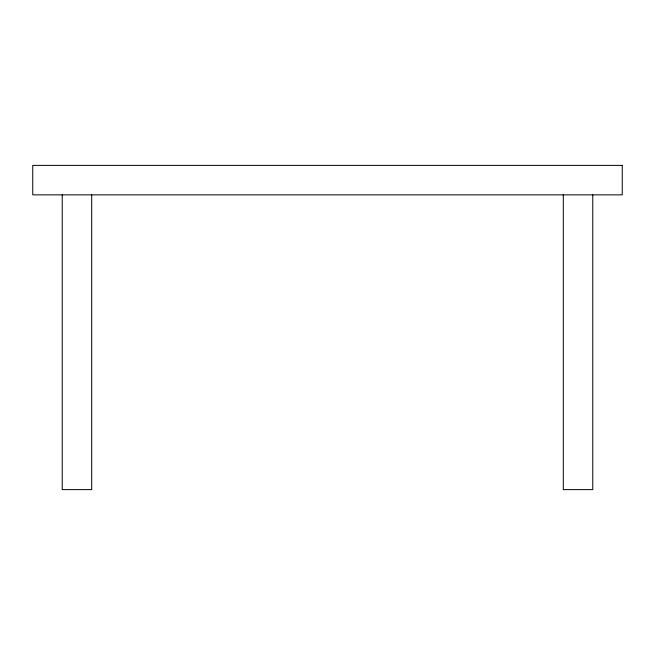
<?xml version="1.0" encoding="UTF-8"?>
<svg xmlns="http://www.w3.org/2000/svg" width="655" height="655" viewBox="0 0 655 655"><rect width="100%" height="100%" fill="white"/><g stroke="black" fill="none" stroke-linecap="round" stroke-linejoin="round"><path stroke-width="0.98" d="M592.775 194.862L592.775 489.613L563.3 489.613L563.3 194.862M91.7 194.862L91.7 489.613L62.225 489.613L62.225 194.862M622.25 165.387L32.75 165.387L32.75 194.862L622.25 194.862L622.25 165.387"/></g></svg>
